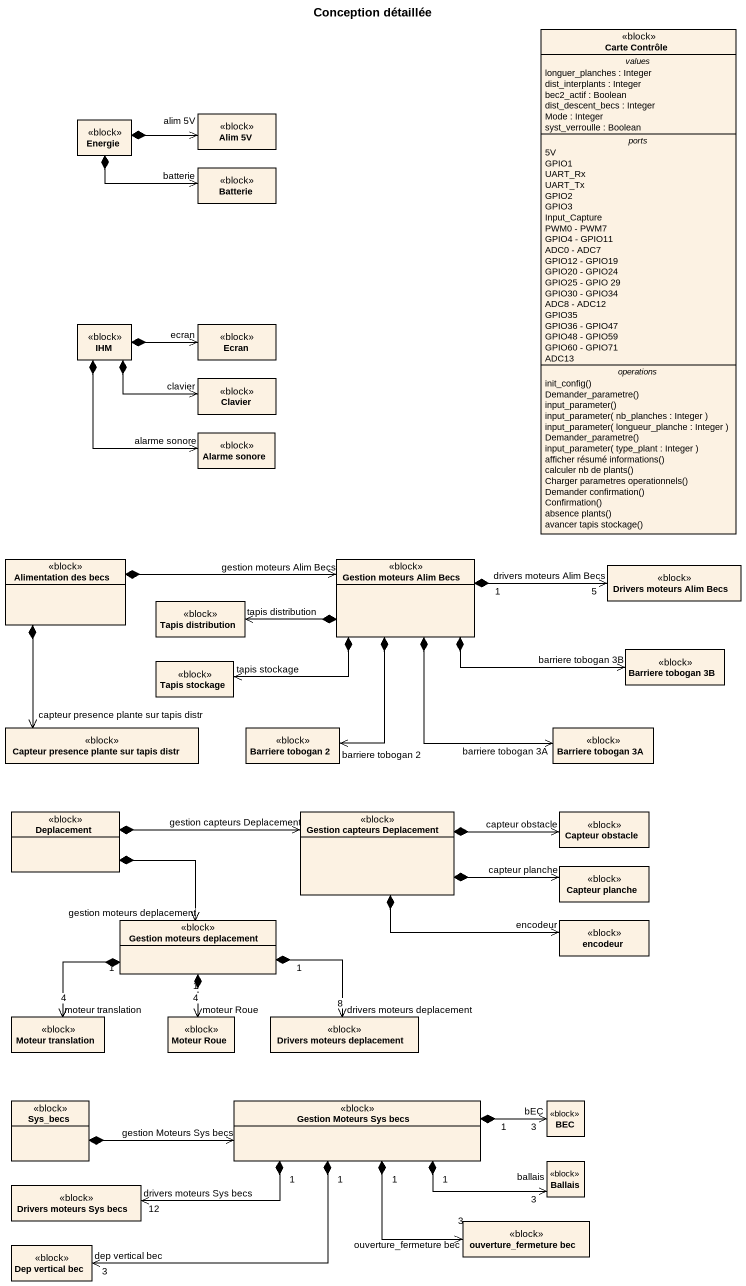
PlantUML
@startuml
title Conception détaillée
hide circle
hide empty members
class "Carte Contrôle" as Carte_Contrôle <<block>> {
  -- values --
  longuer_planches : Integer
  dist_interplants : Integer
  bec2_actif : Boolean
  dist_descent_becs : Integer
  Mode : Integer
  syst_verroulle : Boolean
  -- ports --
  5V
  GPIO1
  UART_Rx
  UART_Tx
  GPIO2
  GPIO3
  Input_Capture
  PWM0 - PWM7
  GPIO4 - GPIO11
  ADC0 - ADC7
  GPIO12 - GPIO19
  GPIO20 - GPIO24
  GPIO25 - GPIO 29
  GPIO30 - GPIO34
  ADC8 - ADC12
  GPIO35
  GPIO36 - GPIO47
  GPIO48 - GPIO59
  GPIO60 - GPIO71
  ADC13
  -- operations --
  init_config()
  Demander_parametre()
  input_parameter()
  input_parameter( nb_planches : Integer )
  input_parameter( longueur_planche : Integer )
  Demander_parametre()
  input_parameter( type_plant : Integer )
  afficher résumé informations()
  calculer nb de plants()
  Charger parametres operationnels()
  Demander confirmation()
  Confirmation()
  absence plants()
  avancer tapis stockage()
}
class Energie <<block>>
class "Alim 5V" as Alim_5V <<block>>
class Batterie <<block>>
class IHM <<block>>
class Ecran <<block>>
class Clavier <<block>>
class "Alarme sonore" as Alarme_sonore <<block>>
class "Alimentation des becs" as Alimentation_des_becs <<block>>
class "Gestion moteurs Alim Becs" as Gestion_moteurs_Alim_Becs <<block>>
class "Drivers moteurs Alim Becs" as Drivers_moteurs_Alim_Becs <<block>>
class "Tapis distribution" as Tapis_distribution <<block>>
class "Tapis stockage" as Tapis_stockage <<block>>
class "Barriere tobogan 3B" as Barriere_tobogan_3B <<block>>
class "Capteur presence plante sur tapis distr" as Capteur_presence_plante_sur <<block>>
class "Barriere tobogan 2" as Barriere_tobogan_2 <<block>>
class "Barriere tobogan 3A" as Barriere_tobogan_3A <<block>>
class Deplacement <<block>>
class "Gestion capteurs Deplacement" as Gestion_capteurs_Deplacement <<block>>
class "Capteur obstacle" as Capteur_obstacle <<block>>
class "Capteur planche" as Capteur_planche <<block>>
class "Gestion moteurs deplacement" as Gestion_moteurs_deplacement <<block>>
class encodeur <<block>>
class "Moteur translation" as Moteur_translation <<block>>
class "Moteur Roue" as Moteur_Roue <<block>>
class "Drivers moteurs deplacement" as Drivers_moteurs_deplacement <<block>>
class Sys_becs <<block>>
class "Gestion Moteurs Sys becs" as Gestion_Moteurs_Sys_becs <<block>>
class BEC <<block>>
class "Drivers moteurs Sys becs" as Drivers_moteurs_Sys_becs <<block>>
class Ballais <<block>>
class "ouverture_fermeture bec" as ouverture_fermeture_bec <<block>>
class "Dep vertical bec" as Dep_vertical_bec <<block>>
Energie *-right-> "alim 5V" Alim_5V
Energie *-right-> "batterie" Batterie
IHM *-right-> "ecran" Ecran
IHM *-right-> "clavier" Clavier
IHM *--> "alarme sonore" Alarme_sonore
Alimentation_des_becs *-right-> "gestion moteurs Alim Becs" Gestion_moteurs_Alim_Becs
Alimentation_des_becs *--> "capteur presence plante sur tapis distr" Capteur_presence_plante_sur
Gestion_moteurs_Alim_Becs "1" *-right-> "drivers moteurs Alim Becs\n5" Drivers_moteurs_Alim_Becs
Gestion_moteurs_Alim_Becs *-left-> "tapis distribution" Tapis_distribution
Gestion_moteurs_Alim_Becs *-left-> "tapis stockage" Tapis_stockage
Gestion_moteurs_Alim_Becs *-right-> "barriere tobogan 3B" Barriere_tobogan_3B
Gestion_moteurs_Alim_Becs *--> "barriere tobogan 2" Barriere_tobogan_2
Gestion_moteurs_Alim_Becs *--> "barriere tobogan 3A" Barriere_tobogan_3A
Deplacement *-right-> "gestion capteurs Deplacement" Gestion_capteurs_Deplacement
Deplacement *--> "gestion moteurs deplacement" Gestion_moteurs_deplacement
Gestion_capteurs_Deplacement *-right-> "capteur obstacle" Capteur_obstacle
Gestion_capteurs_Deplacement *-right-> "capteur planche" Capteur_planche
Gestion_capteurs_Deplacement *-right-> "encodeur" encodeur
Gestion_moteurs_deplacement "1" *--> "moteur translation\n4" Moteur_translation
Gestion_moteurs_deplacement "1" *--> "moteur Roue\n4" Moteur_Roue
Gestion_moteurs_deplacement "1" *-right-> "drivers moteurs deplacement\n8" Drivers_moteurs_deplacement
Sys_becs *-right-> "gestion Moteurs Sys becs" Gestion_Moteurs_Sys_becs
Gestion_Moteurs_Sys_becs "1" *-right-> "bEC\n3" BEC
Gestion_Moteurs_Sys_becs "1" *-left-> "drivers moteurs Sys becs\n12" Drivers_moteurs_Sys_becs
Gestion_Moteurs_Sys_becs "1" *-right-> "ballais\n3" Ballais
Gestion_Moteurs_Sys_becs "1" *--> "ouverture_fermeture bec\n3" ouverture_fermeture_bec
Gestion_Moteurs_Sys_becs "1" *-left-> "dep vertical bec\n3" Dep_vertical_bec
@enduml
